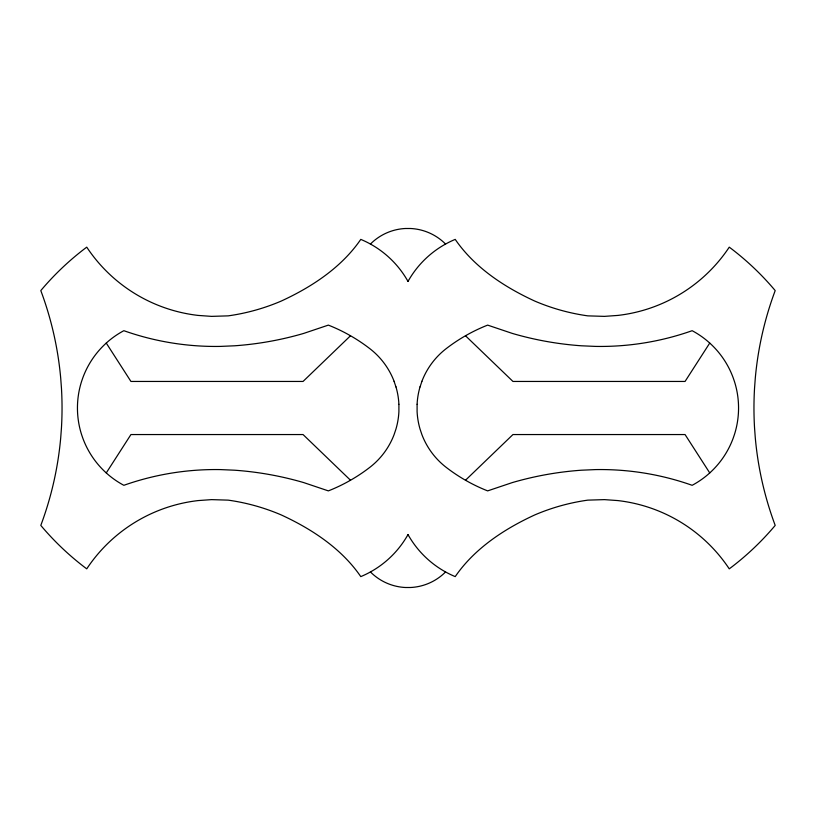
<?xml version="1.0" encoding="UTF-8"?>
<svg xmlns="http://www.w3.org/2000/svg" width="816" height="816" viewBox="0 0 816 816"><rect width="100%" height="100%" fill="white"/><g stroke="black" fill="none" stroke-linecap="round" stroke-linejoin="round"><path stroke-width="1.22" d="M417.098 404.297L417.098 411.703A75.041 75.041 0 0 0 420.046 429.083L421.923 434.673A75.041 75.041 0 0 0 446.199 467.364A169.412 169.412 0 0 0 464.202 479.502L467.986 481.644A169.412 169.412 0 0 0 487.642 490.885L512.315 482.582A328.756 328.756 0 0 1 581.38 470.21L595.435 469.598A275.288 275.288 0 0 1 692.152 485.306A87.598 87.598 0 0 0 707.778 474.667L710.603 472.148A87.598 87.598 0 0 0 733.36 437.702L734.573 434.112A87.598 87.598 0 0 0 734.573 381.888L733.36 378.298A87.598 87.598 0 0 0 710.603 343.852L707.778 341.333A87.598 87.598 0 0 0 692.152 330.694A275.288 275.288 0 0 1 595.435 346.402L581.38 345.79A328.756 328.756 0 0 1 512.315 333.418L487.642 325.115A169.412 169.412 0 0 0 467.986 334.356L464.202 336.498A169.412 169.412 0 0 0 446.199 348.636A75.041 75.041 0 0 0 421.923 381.245M420.046 386.917L421.923 381.327M408 281.428L409.346 279.103A96.757 96.757 0 0 1 455.216 239.384C474.473 267.495 504.349 287.089 534.908 301.135A208.039 208.039 0 0 0 587.826 315.863L604.442 316.373L617.885 315.415A154.867 154.867 0 0 0 729.259 247.156L731.462 248.809A276.818 276.818 0 0 1 775.2 290.588A335.203 335.203 0 0 0 755.3 378.053L754.555 388.018A335.203 335.203 0 0 0 754.555 427.982L755.3 437.947A335.203 335.203 0 0 0 775.2 525.412A276.818 276.818 0 0 1 731.462 567.191L729.249 568.844A154.867 154.867 0 0 0 617.885 500.585L604.442 499.627L587.826 500.137A208.039 208.039 0 0 0 534.908 514.865C504.349 528.911 474.473 548.505 455.216 576.616A96.767 96.767 0 0 1 409.336 536.887L408 534.572L406.654 536.897A96.757 96.757 0 0 1 360.784 576.616C341.527 548.505 311.651 528.911 281.092 514.865A208.039 208.039 0 0 0 228.174 500.137L211.558 499.627L198.115 500.585A154.867 154.867 0 0 0 86.741 568.844L84.538 567.191A276.818 276.818 0 0 1 40.8 525.412A335.203 335.203 0 0 0 60.7 437.947L61.445 427.982A335.203 335.203 0 0 0 61.445 388.018L60.7 378.053A335.203 335.203 0 0 0 40.8 290.588A276.818 276.818 0 0 1 84.538 248.809L86.751 247.156A154.867 154.867 0 0 0 198.115 315.415L211.558 316.373L228.174 315.863A208.039 208.039 0 0 0 281.092 301.135C311.651 287.089 341.527 267.495 360.784 239.384A96.767 96.767 0 0 1 406.664 279.113L408 281.428L408 280.398L407.623 280.765M106.264 472.923L130.937 434.551L303.052 434.551L350.503 480.236M709.736 343.077L685.063 381.449L512.948 381.449L465.497 335.764M370.454 244.055L370.627 243.862A52.989 52.989 0 0 1 405.358 228.5L410.642 228.5A52.989 52.989 0 0 1 445.373 243.862L445.546 244.055M445.546 571.945L445.373 572.138A52.989 52.989 0 0 1 410.642 587.5L405.358 587.5A52.989 52.989 0 0 1 370.627 572.138L370.454 571.945M350.503 335.764L303.052 381.449L130.937 381.449L106.264 343.077M407.623 535.235L408.377 535.235M465.497 480.236L512.948 434.551L685.063 434.551L709.736 472.923M394.077 381.327L395.954 386.917M398.902 404.297L398.902 411.703A75.041 75.041 0 0 1 395.954 429.083L394.077 434.673A75.041 75.041 0 0 1 369.801 467.364A169.412 169.412 0 0 1 351.798 479.502L348.014 481.644A169.412 169.412 0 0 1 328.358 490.885L303.685 482.582A328.756 328.756 0 0 0 234.62 470.21L220.565 469.598A275.288 275.288 0 0 0 123.848 485.306A87.598 87.598 0 0 1 108.222 474.667L105.397 472.148A87.598 87.598 0 0 1 82.64 437.702L81.427 434.112A87.598 87.598 0 0 1 81.427 381.888L82.64 378.298A87.598 87.598 0 0 1 105.397 343.852L108.222 341.333A87.598 87.598 0 0 1 123.848 330.694A275.288 275.288 0 0 0 220.565 346.402L234.62 345.79A328.756 328.756 0 0 0 303.685 333.418L328.358 325.115A169.412 169.412 0 0 1 348.014 334.356L351.798 336.498A169.412 169.412 0 0 1 369.801 348.636A75.041 75.041 0 0 1 394.077 381.245M408 534.572L408 535.602M417.098 404.216A75.041 75.041 0 0 1 420.046 386.825M395.954 386.825A75.041 75.041 0 0 1 398.902 404.216"/></g></svg>
